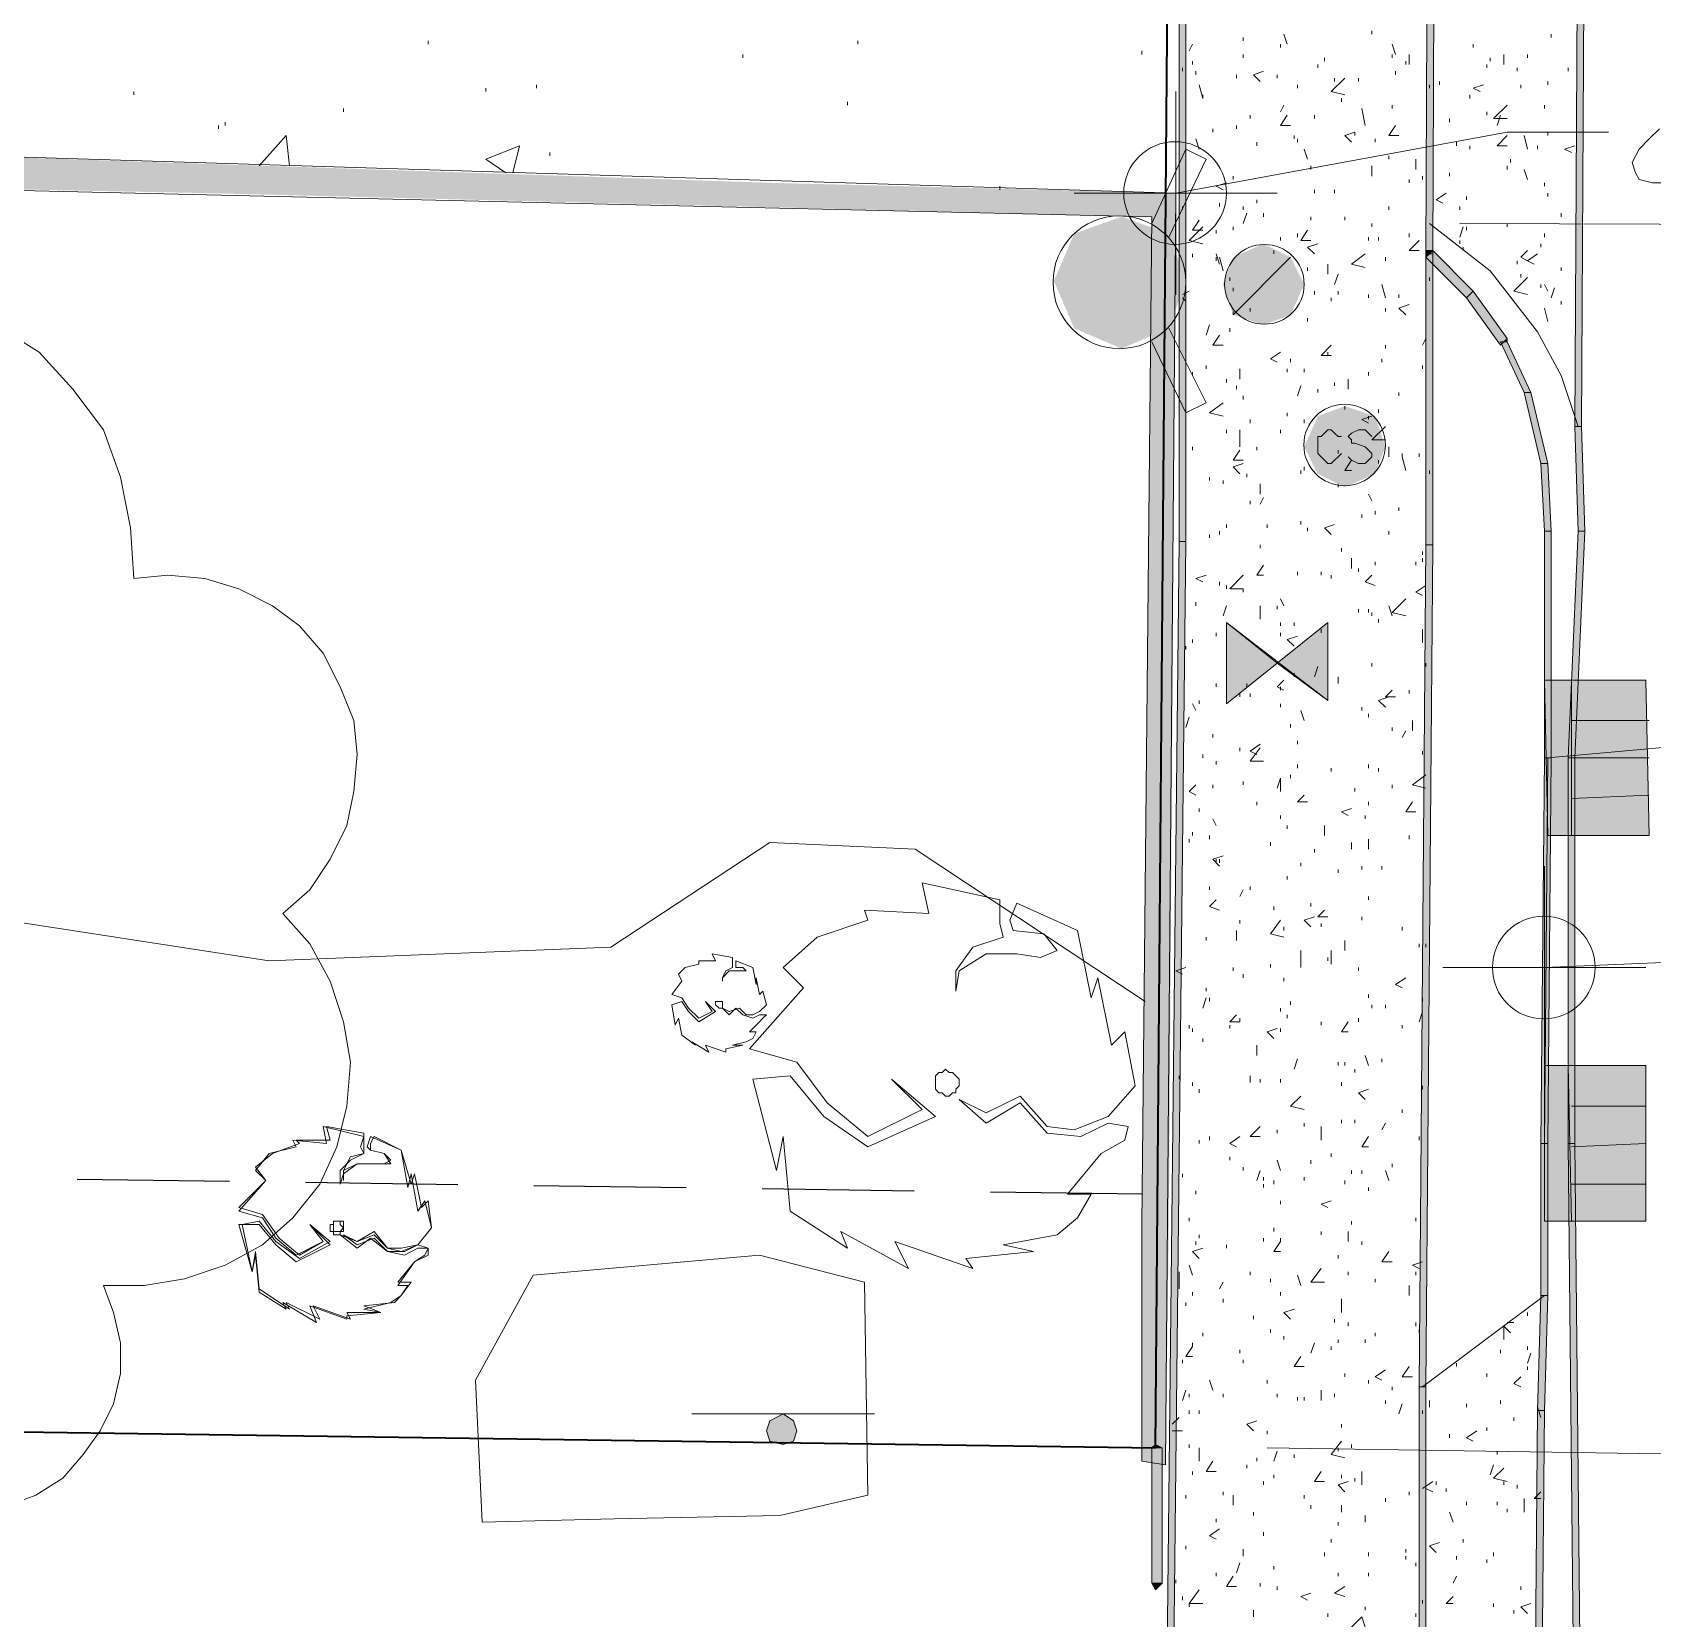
# Model space of a CAD drawing. Header units: inches. Extents: x 10 to 486, y 7 to 426.
# Drawn here: x 354.54 to 386.48, y 23.72 to 54.98 of the extents above; entities that cross this region are included whole.
import ezdxf

# ---------------------------------------------------------------- set-up
doc = ezdxf.new("R2010")
doc.units = ezdxf.units.IN
doc.header["$LTSCALE"] = 3
doc.header["$MEASUREMENT"] = 0
doc.linetypes.add('DASHEDX2', pattern=[1.5, 1, -0.5])
doc.layers.add('Building Setbacks', color=1, linetype='DASHEDX2')
doc.layers.add('PDF_Solid Fills', color=7, linetype='Continuous')
doc.layers.add('PDF_Geometry', color=7, linetype='Continuous', true_color=0x999999)

msp = doc.modelspace()

# ---------------------------------------------------------------- hatches: boundary and pattern name
at = {"layer": 'PDF_Solid Fills', "true_color": 0x767676, "transparency": 33554559}
for points in [[(385.01, 47.217), (385.077, 47.217), (385.21, 71.217), (385.077, 71.217), (384.943, 47.217)], [(382.81, 49.75), (382.877, 49.817), (382.943, 49.883), (382.143, 50.683), (382.077, 50.617), (382.01, 50.55)], [(383.477, 48.817), (383.543, 48.883), (383.61, 48.95), (382.943, 49.883), (382.877, 49.817), (382.81, 49.75)], [(385.077, 45.15), (385.143, 45.15), (385.077, 47.217), (384.943, 47.217), (385.01, 45.15)], [(384.877, 40.683), (384.943, 40.683), (385.143, 45.15), (385.01, 45.15), (384.81, 40.683)], [(384.877, 33.083), (384.943, 33.083), (384.943, 40.683), (384.81, 40.683), (384.81, 33.083)], [(385.01, 20.017), (385.077, 20.017), (384.943, 33.083), (384.81, 33.083), (384.943, 20.017)]]:
    msp.add_hatch(color=8, dxfattribs=at).paths.add_polyline_path(points)
at = {"layer": 'PDF_Solid Fills', "transparency": 33554559}
msp.add_hatch(color=256, dxfattribs=at).paths.add_polyline_path([(376.677, 24.417), (376.81, 24.417), (376.81, 27.083), (376.61, 27.083), (376.61, 24.417)])

# ---------------------------------------------------------------- linework, layer by layer
at = {"layer": 'Building Setbacks'}
msp.add_lwpolyline([(152.947, 35.216), (376.747, 32.083)], dxfattribs=at)
at = {"layer": 'PDF_Geometry', "color": 7, "lineweight": 35}
msp.add_lwpolyline([(152.877, 30.217), (376.677, 27.083), (379.477, 363.817), (346.277, 380.083), (56.61, 152.817)], close=True, dxfattribs=at)
at = {"layer": 'PDF_Geometry', "color": 8, "lineweight": 5, "true_color": 0x767676}
for points in [[(385.01, 47.217), (385.077, 47.217), (385.21, 71.217), (385.077, 71.217), (384.943, 47.217)], [(382.81, 49.75), (382.877, 49.817), (382.943, 49.883), (382.143, 50.683), (382.077, 50.617), (382.01, 50.55)], [(383.477, 48.817), (383.543, 48.883), (383.61, 48.95), (382.943, 49.883), (382.877, 49.817), (382.81, 49.75)], [(382.877, 49.817), (382.943, 49.883), (382.943, 49.883)], [(383.943, 47.883), (384.077, 47.883), (383.61, 48.883), (383.477, 48.883)], [(384.277, 46.483), (384.41, 46.483), (384.077, 47.883), (383.943, 47.883)], [(385.077, 45.15), (385.143, 45.15), (385.077, 47.217), (384.943, 47.217), (385.01, 45.15)], [(384.343, 45.15), (384.477, 45.15), (384.41, 46.483), (384.277, 46.483)], [(384.343, 40.683), (384.477, 40.683), (384.477, 45.15), (384.343, 45.15)], [(384.877, 40.683), (384.943, 40.683), (385.143, 45.15), (385.01, 45.15), (384.81, 40.683)], [(384.277, 33.083), (384.41, 33.083), (384.477, 40.683), (384.343, 40.683)], [(384.877, 33.083), (384.943, 33.083), (384.943, 40.683), (384.81, 40.683), (384.81, 33.083)], [(384.277, 30.083), (384.41, 30.083), (384.41, 33.083), (384.277, 33.083)], [(385.01, 20.017), (385.077, 20.017), (384.943, 33.083), (384.81, 33.083), (384.943, 20.017)], [(384.21, 27.817), (384.343, 27.817), (384.41, 30.083), (384.277, 30.083)], [(384.143, 20.017), (384.277, 20.017), (384.343, 27.817), (384.21, 27.817)]]:
    msp.add_lwpolyline(points, close=True, dxfattribs=at)
at = {"layer": 'PDF_Geometry', "lineweight": 5}
for points in [[(377.143, 44.95), (377.277, 44.95), (377.277, 70.083), (377.143, 70.083)], [(382.01, 50.617), (382.143, 50.617), (382.21, 67.217), (382.077, 67.217)], [(382.01, 44.883), (382.143, 44.883), (382.143, 50.617), (382.01, 50.617)], [(376.877, 20.017), (377.01, 20.017), (377.277, 44.95), (377.143, 44.95)], [(381.877, 28.283), (382.01, 28.283), (382.143, 44.883), (382.01, 44.883)], [(381.877, 20.017), (382.01, 20.017), (382.01, 28.283), (381.877, 28.283)]]:
    msp.add_lwpolyline(points, close=True, dxfattribs=at)
at = {"layer": 'PDF_Geometry', "lineweight": 13}
for points in [[(379.277, 54.75), (379.21, 54.95)], [(380.943, 55.017), (380.943, 54.95)], [(384.477, 54.95), (384.477, 54.883)], [(362.343, 54.817), (362.343, 54.75)], [(370.81, 54.817), (370.81, 54.75)], [(376.41, 54.617), (376.41, 54.55)], [(377.277, 54.75), (377.277, 54.683)], [(377.343, 54.617), (377.41, 54.75)], [(378.41, 54.883), (378.41, 54.817)], [(379.143, 54.75), (379.143, 54.683)], [(381.41, 54.55), (381.343, 54.75)], [(382.943, 54.75), (382.943, 54.683)], [(368.543, 54.55), (368.543, 54.483)], [(377.41, 54.417), (377.41, 54.35)], [(378.41, 54.55), (378.41, 54.483)], [(379.877, 54.35), (379.877, 54.283)], [(380.01, 54.483), (380.01, 54.417)], [(381.343, 54.55), (381.343, 54.483)], [(381.61, 54.417), (381.61, 54.35)], [(381.677, 54.35), (381.677, 54.55)], [(383.21, 54.35), (383.21, 54.283)], [(383.277, 54.483), (383.277, 54.417)], [(383.543, 54.35), (383.543, 54.55)], [(384.01, 54.55), (384.01, 54.483)], [(377.21, 54.283), (377.21, 54.217)], [(377.477, 54.217), (377.477, 54.15)], [(378.277, 54.15), (378.277, 54.083)], [(378.743, 54.017), (378.61, 54.15), (378.81, 54.217)], [(379.077, 54.15), (379.077, 54.083)], [(380.41, 53.75), (380.143, 53.817), (380.41, 54.083)], [(380.21, 54.083), (380.21, 54.017)], [(380.677, 54.083), (380.677, 54.017)], [(381.41, 54.217), (381.41, 54.15)], [(382.277, 54.017), (382.277, 53.95)], [(383.81, 54.283), (383.81, 54.217)], [(384.41, 54.017), (384.41, 53.95)], [(384.81, 54.283), (384.81, 54.217)], [(356.543, 53.817), (356.543, 53.75)], [(363.477, 53.883), (363.477, 53.817)], [(364.477, 53.95), (364.477, 53.883)], [(377.61, 53.75), (377.61, 53.683), (377.543, 53.95)], [(379.477, 53.95), (379.477, 53.883)], [(380.343, 53.683), (380.343, 53.617)], [(382.077, 53.95), (382.077, 53.883)], [(382.877, 53.75), (382.877, 53.683)], [(383.077, 53.817), (382.943, 53.883), (383.143, 53.95)], [(383.877, 53.95), (383.877, 53.883)], [(360.677, 53.483), (360.677, 53.417)], [(370.61, 53.617), (370.61, 53.55)], [(378.543, 53.35), (378.543, 53.283)], [(379.143, 53.417), (379.21, 53.55)], [(379.343, 53.15), (379.143, 53.15), (379.277, 53.35)], [(379.81, 53.35), (379.81, 53.283)], [(380.81, 53.15), (380.743, 53.483)], [(381.343, 53.55), (381.343, 53.483)], [(383.21, 53.417), (383.21, 53.35)], [(383.61, 53.283), (383.343, 53.283), (383.61, 53.55)], [(383.41, 53.15), (383.477, 53.35)], [(384.343, 53.55), (384.343, 53.483)], [(358.21, 53.15), (358.21, 53.083)], [(358.343, 53.217), (358.343, 53.15)], [(377.81, 53.083), (377.81, 53.017)], [(378.277, 53.15), (378.277, 53.083)], [(380.543, 52.817), (380.41, 52.95), (380.61, 53.017), (380.61, 52.95)], [(381.477, 52.95), (381.277, 52.95), (381.41, 53.15)], [(382.477, 53.283), (382.477, 53.217)], [(384.41, 53.017), (384.41, 52.95)], [(359.01, 52.35), (359.543, 52.95), (359.61, 52.35)], [(363.877, 52.217), (363.477, 52.483), (364.143, 52.75), (364.01, 52.217)], [(377.543, 52.683), (377.477, 52.883)], [(378.677, 52.817), (378.677, 52.75)], [(379.41, 52.95), (379.41, 52.883)], [(379.477, 52.883), (379.477, 52.817)], [(381.01, 52.883), (381.01, 52.817)], [(382.61, 52.817), (382.61, 52.75)], [(382.877, 52.75), (382.877, 52.683)], [(383.61, 52.75), (383.41, 52.75), (383.61, 52.95)], [(384.01, 52.683), (383.943, 52.95)], [(384.21, 52.75), (384.21, 52.683)], [(384.877, 52.617), (384.743, 52.683), (384.943, 52.75)], [(364.743, 52.617), (364.743, 52.55)], [(376.61, 51.217), (377.277, 52.683), (377.677, 52.483), (376.943, 50.95)], [(379.677, 52.483), (379.61, 52.683)], [(381.277, 52.55), (381.277, 52.483)], [(381.81, 52.283), (381.81, 52.483)], [(383.677, 52.483), (383.677, 52.417)], [(378.21, 52.15), (378.21, 52.083)], [(379.743, 52.35), (379.743, 52.283)], [(380.943, 52.15), (380.943, 52.35)], [(381.677, 52.083), (381.677, 52.017)], [(381.943, 52.15), (381.943, 52.083)], [(382.477, 52.217), (382.477, 52.15)], [(383.61, 52.35), (383.61, 52.283)], [(384.01, 52.083), (383.943, 52.283)], [(373.61, 51.95), (373.61, 51.883)], [(377.077, 51.817), (377.21, 51.817)], [(378.01, 51.883), (377.877, 51.95), (378.077, 52.017)], [(379.81, 51.883), (379.81, 51.817)], [(380.21, 51.883), (380.21, 51.817)], [(382.343, 51.617), (382.21, 51.683), (382.41, 51.817)], [(382.81, 51.75), (382.81, 51.683)], [(384.343, 52.017), (384.343, 51.95)], [(384.41, 51.817), (384.41, 51.75)], [(377.21, 51.55), (377.21, 51.483)], [(377.943, 51.617), (377.943, 51.55)], [(378.41, 51.55), (378.41, 51.483)], [(378.41, 51.217), (378.477, 51.417)], [(378.677, 51.683), (378.677, 51.617)], [(378.81, 51.417), (378.81, 51.35)], [(381.277, 51.55), (381.277, 51.483)], [(382.677, 51.55), (382.677, 51.483)], [(384.677, 51.417), (384.677, 51.35)], [(377.61, 50.817), (377.343, 50.883), (377.61, 51.15)], [(377.61, 51.083), (377.41, 51.083), (377.543, 51.283)], [(378.21, 51.15), (378.21, 51.083)], [(379.743, 51.35), (379.743, 51.283)], [(380.41, 51.35), (380.41, 51.283)], [(380.943, 51.217), (380.943, 51.15)], [(382.01, 51.283), (382.01, 51.217)], [(382.677, 50.95), (382.743, 51.15)], [(382.81, 51.15), (382.81, 51.083)], [(383.61, 51.217), (383.61, 51.15)], [(377.877, 51.083), (377.877, 51.017)], [(379.143, 50.95), (379.143, 50.883)], [(379.477, 51.017), (379.477, 50.95)], [(379.743, 50.883), (379.543, 50.883), (379.677, 51.083)], [(379.81, 50.617), (379.677, 50.75), (379.877, 50.817)], [(380.877, 50.95), (380.877, 50.883)], [(381.077, 50.95), (381.077, 50.883)], [(381.677, 51.017), (381.677, 50.95)], [(381.877, 50.683), (381.677, 50.683), (381.877, 50.883)], [(382.677, 50.883), (382.677, 50.817)], [(384.277, 50.817), (384.277, 50.75)], [(384.343, 51.017), (384.343, 50.95)], [(377.41, 50.617), (377.41, 50.55)], [(377.943, 50.417), (377.877, 50.617)], [(377.877, 50.55), (377.877, 50.483)], [(378.01, 50.283), (377.943, 50.55)], [(378.21, 49.483), (378.21, 49.417), (379.343, 50.55)], [(379.01, 50.683), (379.01, 50.617)], [(380.81, 50.35), (380.543, 50.417), (380.81, 50.617)], [(381.21, 50.55), (381.21, 50.483)], [(382.743, 50.75), (382.743, 50.683)], [(383.81, 50.483), (383.81, 50.417)], [(384.21, 50.617), (384.01, 50.483), (383.877, 50.55), (384.01, 50.683)], [(384.01, 50.483), (384.143, 50.417)], [(378.143, 50.15), (378.143, 50.083)], [(379.677, 50.35), (379.677, 50.283)], [(380.077, 50.217), (380.077, 50.417)], [(380.21, 50.017), (380.277, 50.217)], [(382.077, 50.15), (382.077, 50.083)], [(384.01, 49.817), (383.743, 49.883), (384.01, 50.15)], [(383.877, 50.217), (383.877, 50.15)], [(384.677, 50.35), (384.677, 50.283)], [(377.21, 49.817), (377.343, 49.883)], [(378.21, 49.95), (378.21, 49.883)], [(379.81, 49.883), (379.81, 49.817)], [(380.277, 49.883), (380.277, 49.817)], [(380.877, 49.817), (380.877, 49.75)], [(381.21, 49.75), (381.143, 50.017)], [(381.477, 49.817), (381.477, 49.75)], [(382.01, 50.017), (382.01, 49.95)], [(384.277, 50.017), (384.277, 49.95)], [(384.41, 49.883), (384.343, 50.017)], [(384.477, 49.75), (384.543, 49.95)], [(377.21, 49.75), (377.277, 49.683)], [(378.543, 49.55), (378.543, 49.483)], [(380.143, 49.75), (380.143, 49.683)], [(381.21, 49.55), (381.21, 49.483)], [(381.61, 49.417), (381.477, 49.55), (381.677, 49.617)], [(384.41, 49.283), (384.343, 49.55)], [(384.677, 49.683), (384.677, 49.617)], [(354.077, 25.95), (354.61, 26.15), (355.143, 26.483), (355.543, 26.95), (355.877, 27.417), (356.143, 27.95), (356.277, 28.55), (356.277, 29.15), (356.143, 29.75), (355.943, 30.283), (356.743, 30.283), (357.543, 30.417), (358.343, 30.683), (359.077, 31.083), (359.677, 31.617), (360.21, 32.283), (360.543, 33.017), (360.743, 33.817), (360.81, 34.683), (360.677, 35.483), (360.41, 36.283), (360.01, 37.017), (359.477, 37.617), (360.01, 38.083), (360.41, 38.683), (360.743, 39.35), (360.877, 40.017), (360.943, 40.75), (360.877, 41.417), (360.61, 42.083), (360.277, 42.75), (359.81, 43.283), (359.277, 43.683), (358.61, 44.017), (357.943, 44.217), (357.21, 44.283), (356.543, 44.217), (356.477, 45.217), (356.277, 46.217), (355.943, 47.15), (355.343, 47.95), (354.677, 48.683), (353.81, 49.217)], [(377.677, 49.017), (377.743, 49.217)], [(379.677, 49.35), (379.677, 49.283)], [(376.61, 48.883), (377.277, 47.483), (377.677, 47.683), (376.943, 49.15)], [(378.01, 48.817), (377.81, 48.817), (377.943, 49.017)], [(378.143, 49.15), (378.143, 49.083)], [(381.943, 48.817), (382.01, 48.95)], [(379.077, 48.483), (378.943, 48.55), (379.143, 48.683)], [(379.343, 48.55), (379.343, 48.483)], [(380.143, 48.617), (379.943, 48.617), (380.143, 48.817)], [(380.077, 48.683), (380.077, 48.617)], [(381.143, 48.55), (381.143, 48.483)], [(381.21, 48.817), (381.21, 48.75)], [(377.41, 48.283), (377.41, 48.217)], [(377.677, 48.417), (377.677, 48.35)], [(378.343, 48.15), (378.343, 48.35)], [(379.277, 48.35), (379.277, 48.283)], [(379.61, 48.35), (379.61, 48.283)], [(380.877, 48.283), (380.877, 48.217)], [(381.943, 48.417), (381.943, 48.35)], [(378.077, 48.15), (378.077, 48.083)], [(378.277, 48.017), (378.277, 47.95)], [(379.477, 47.817), (379.543, 48.017)], [(379.877, 47.95), (379.877, 47.883)], [(380.21, 48.083), (380.21, 48.017)], [(380.477, 47.95), (380.477, 48.15)], [(378.01, 47.417), (377.743, 47.483), (378.01, 47.683)], [(378.41, 47.817), (378.41, 47.75)], [(380.41, 47.617), (380.41, 47.55)], [(381.477, 47.883), (381.477, 47.817)], [(378.543, 47.35), (378.543, 47.283)], [(379.277, 47.483), (379.277, 47.417)], [(379.61, 47.35), (379.61, 47.283)], [(380.877, 47.283), (380.743, 47.35), (380.943, 47.417)], [(380.877, 47.417), (380.877, 47.35)], [(381.077, 47.55), (381.077, 47.483)], [(378.077, 47.15), (378.077, 47.083)], [(378.343, 46.817), (378.343, 47.15)], [(379.143, 47.15), (379.143, 47.083)], [(380.343, 47.017), (380.277, 47.017), (380.21, 47.083), (380.143, 47.15), (380.077, 47.15), (380.01, 47.083), (379.943, 47.017), (379.877, 47.017), (379.877, 46.683), (379.943, 46.617), (380.01, 46.55), (380.077, 46.483), (380.143, 46.483), (380.21, 46.55), (380.277, 46.617), (380.343, 46.683)], [(380.943, 47.017), (380.877, 47.083), (380.81, 47.15), (380.677, 47.15), (380.543, 47.083), (380.477, 47.017), (380.543, 46.95), (380.543, 46.883), (380.61, 46.883), (380.81, 46.817), (380.877, 46.75), (380.943, 46.683), (380.943, 46.617), (380.877, 46.55), (380.81, 46.483), (380.677, 46.483), (380.543, 46.55), (380.477, 46.617)], [(381.21, 46.95), (380.943, 46.95), (381.21, 47.217)], [(377.41, 46.817), (377.41, 46.75)], [(378.41, 46.55), (378.21, 46.55), (378.343, 46.75)], [(378.677, 46.817), (378.677, 46.75)], [(380.277, 46.75), (380.277, 46.683)], [(381.277, 46.617), (381.277, 46.817)], [(381.61, 46.35), (381.543, 46.617), (381.543, 46.683)], [(381.877, 46.683), (381.877, 46.617)], [(378.343, 46.283), (378.21, 46.417), (378.41, 46.483)], [(379.543, 46.35), (379.543, 46.283)], [(379.61, 46.417), (379.61, 46.35)], [(380.543, 46.35), (380.41, 46.35), (380.543, 46.55)], [(381.077, 46.55), (381.077, 46.483)], [(382.077, 46.35), (382.077, 46.283)], [(377.743, 46.217), (377.743, 46.15)], [(378.01, 46.15), (378.01, 46.083)], [(378.477, 46.283), (378.477, 46.217)], [(378.743, 45.883), (378.743, 46.083)], [(380.277, 46.083), (380.277, 46.017)], [(378.543, 45.75), (378.543, 45.683)], [(378.743, 45.683), (378.81, 45.817)], [(380.943, 45.75), (380.877, 45.883)], [(379.543, 45.35), (379.543, 45.283)], [(380.743, 45.483), (380.743, 45.417)], [(381.01, 45.55), (381.01, 45.483)], [(381.477, 45.617), (381.477, 45.55)], [(377.743, 45.083), (377.743, 45.017)], [(377.943, 45.15), (377.943, 45.083)], [(378.077, 45.283), (378.077, 45.217)], [(378.877, 45.283), (378.877, 45.217)], [(379.677, 45.217), (379.677, 45.15)], [(380.143, 45.083), (380.01, 45.217), (380.21, 45.283)], [(381.277, 45.15), (381.277, 45.083)], [(378.743, 44.883), (378.743, 44.817)], [(380.343, 44.817), (380.343, 44.75)], [(381.943, 44.75), (381.943, 44.683)], [(378.81, 44.283), (378.677, 44.283), (378.81, 44.483)], [(380.543, 44.417), (380.543, 44.617)], [(380.677, 44.417), (380.677, 44.35)], [(381.01, 44.55), (381.01, 44.483)], [(381.81, 44.55), (381.81, 44.483)], [(381.943, 44.617), (381.943, 44.55)], [(377.61, 44.15), (377.477, 44.217), (377.677, 44.283)], [(377.943, 44.15), (377.943, 44.083)], [(378.077, 44.083), (378.077, 44.017)], [(378.41, 43.95), (378.41, 44.017), (378.143, 44.017), (378.41, 44.283)], [(379.477, 44.35), (379.477, 44.283)], [(379.943, 44.35), (379.943, 44.283)], [(380.143, 44.283), (380.143, 44.217)], [(381.01, 44.083), (380.81, 44.15), (380.943, 44.283)], [(381.943, 43.883), (381.81, 43.95), (382.01, 44.083)], [(377.477, 43.75), (377.477, 43.683)], [(379.21, 43.683), (379.143, 43.817)], [(381.61, 43.483), (381.343, 43.55), (381.61, 43.817)], [(378.01, 43.483), (378.077, 43.683)], [(378.743, 43.417), (378.743, 43.683)], [(379.077, 43.683), (379.077, 43.617)], [(380.677, 43.617), (380.677, 43.55)], [(380.877, 43.617), (380.877, 43.55)], [(380.943, 43.55), (380.943, 43.483)], [(381.343, 43.483), (381.277, 43.683)], [(377.877, 43.15), (377.877, 43.083)], [(379.143, 43.35), (379.143, 43.283)], [(379.143, 43.15), (379.143, 43.083)], [(379.41, 43.35), (379.41, 43.283)], [(379.943, 43.217), (379.943, 43.15)], [(381.077, 43.417), (381.077, 43.35)], [(381.943, 42.95), (381.943, 43.217)], [(377.277, 42.883), (377.277, 42.817)], [(377.41, 43.017), (377.41, 42.95)], [(379.41, 42.883), (379.277, 43.017), (379.477, 43.083)], [(379.81, 42.283), (379.877, 42.483)], [(380.943, 42.55), (380.943, 42.483)], [(382.01, 42.55), (382.01, 42.483)], [(379.21, 42.017), (379.077, 42.083), (379.21, 42.217)], [(379.41, 42.35), (379.41, 42.283)], [(380.277, 42.283), (380.277, 42.217), (380.277, 42.15)], [(377.877, 42.15), (377.877, 42.083)], [(378.343, 41.95), (378.343, 41.883)], [(378.477, 42.15), (378.477, 42.083)], [(378.543, 41.95), (378.543, 41.883)], [(379.143, 42.083), (379.143, 42.017)], [(380.077, 42.083), (380.077, 42.017)], [(381.21, 41.683), (381.077, 41.817), (381.277, 41.883)], [(381.41, 41.883), (381.21, 41.883), (381.343, 42.017)], [(381.677, 42.017), (381.677, 41.95)], [(377.477, 41.617), (377.41, 41.75)], [(377.543, 41.817), (377.543, 41.75)], [(379.143, 41.75), (379.143, 41.683)], [(379.61, 41.417), (379.543, 41.617)], [(380.743, 41.683), (380.743, 41.617)], [(380.877, 41.55), (380.877, 41.483)], [(377.277, 41.283), (377.343, 41.483)], [(379.343, 41.35), (379.343, 41.283)], [(381.343, 41.283), (381.343, 41.217)], [(381.543, 41.083), (381.61, 41.217)], [(381.743, 41.217), (381.743, 41.417)], [(384.343, 33.083), (384.41, 40.683), (390.343, 41.217)], [(384.877, 41.417), (386.41, 41.417)], [(377.81, 41.15), (377.81, 41.083)], [(378.343, 40.883), (378.343, 40.817)], [(378.677, 40.75), (378.543, 40.817), (378.743, 40.95)], [(378.81, 40.617), (378.543, 40.617), (378.743, 40.883)], [(379.477, 41.017), (379.477, 40.95)], [(377.61, 40.75), (377.61, 40.683)], [(377.877, 40.617), (377.877, 40.55)], [(381.943, 40.817), (381.943, 40.75)], [(384.877, 40.683), (386.41, 40.683)], [(379.143, 40.017), (379.143, 40.283), (379.077, 40.083)], [(379.343, 40.35), (379.343, 40.283)], [(379.477, 40.55), (379.477, 40.483)], [(380.143, 40.483), (380.143, 40.417)], [(380.877, 40.55), (380.877, 40.483)], [(381.077, 40.483), (381.077, 40.417)], [(382.01, 40.083), (381.743, 40.15), (382.01, 40.35)], [(377.477, 39.95), (377.343, 40.017), (377.477, 40.15)], [(377.81, 40.15), (377.81, 40.083)], [(378.41, 40.217), (378.41, 40.15)], [(379.677, 39.817), (379.477, 39.817), (379.61, 39.95)], [(380.61, 40.083), (380.61, 40.017)], [(381.343, 40.15), (381.343, 40.083)], [(384.877, 39.883), (386.41, 39.95)], [(347.677, 39.817), (353.143, 37.617), (359.21, 36.683), (365.943, 36.95), (369.077, 39.017), (371.943, 38.883), (376.477, 35.883)], [(377.543, 39.683), (377.543, 39.617)], [(378.677, 39.817), (378.677, 39.75)], [(380.477, 39.55), (380.343, 39.617), (380.543, 39.683)], [(380.877, 39.817), (380.877, 39.75)], [(381.81, 39.617), (381.61, 39.617), (381.743, 39.817)], [(377.877, 39.35), (377.81, 39.483)], [(379.143, 39.55), (379.143, 39.483)], [(379.277, 39.35), (379.277, 39.283)], [(380.01, 39.15), (380.01, 39.35)], [(380.81, 39.55), (380.81, 39.483)], [(377.343, 39.083), (377.343, 39.017)], [(377.41, 39.217), (377.41, 39.15)], [(377.743, 39.15), (377.743, 39.083)], [(378.943, 39.017), (378.943, 38.95)], [(380.543, 39.017), (380.543, 38.95), (380.543, 38.883)], [(380.877, 38.883), (380.877, 39.083)], [(381.677, 39.15), (381.677, 39.083)], [(377.943, 38.55), (377.81, 38.683), (378.01, 38.75)], [(377.877, 38.683), (377.877, 38.617)], [(377.943, 38.683), (377.943, 38.617)], [(379.81, 38.883), (379.81, 38.817)], [(379.277, 38.35), (379.277, 38.283)], [(379.543, 38.617), (379.543, 38.55)], [(380.277, 38.483), (380.277, 38.417)], [(380.743, 38.55), (380.743, 38.483)], [(381.143, 38.55), (381.143, 38.483)], [(377.743, 38.15), (377.743, 38.083)], [(378.343, 37.95), (378.41, 38.083)], [(378.543, 38.15), (378.543, 38.083)], [(377.943, 37.683), (377.743, 37.75), (377.877, 37.883)], [(379.01, 37.75), (379.01, 37.683)], [(379.743, 37.817), (379.743, 37.75)], [(380.077, 37.55), (379.877, 37.55), (380.01, 37.683)], [(380.877, 37.95), (380.877, 37.883)], [(378.343, 37.483), (378.343, 37.417)], [(379.21, 37.15), (378.943, 37.217), (379.143, 37.483)], [(379.743, 37.35), (379.61, 37.483), (379.81, 37.55)], [(379.943, 37.417), (379.943, 37.35)], [(380.743, 37.55), (380.743, 37.483)], [(377.677, 37.15), (377.677, 37.083)], [(378.277, 37.083), (378.277, 37.283)], [(379.21, 37.35), (379.21, 37.283)], [(380.41, 36.883), (380.41, 37.083)], [(381.543, 37.35), (381.543, 37.283)], [(379.543, 36.55), (379.543, 36.883)], [(380.077, 36.75), (380.077, 36.683)], [(380.143, 36.617), (380.143, 36.683), (380.143, 36.883)], [(381.877, 37.017), (381.877, 36.95)], [(382.01, 37.017), (382.01, 36.95)], [(377.21, 36.417), (377.077, 36.483), (377.277, 36.55)], [(378.21, 36.55), (378.21, 36.483)], [(378.41, 36.417), (378.41, 36.35)], [(378.943, 36.617), (378.943, 36.55)], [(380.677, 36.55), (380.677, 36.483)], [(377.677, 36.15), (377.677, 36.083)], [(379.21, 36.35), (379.21, 36.283)], [(381.543, 36.15), (381.41, 36.217), (381.61, 36.35)], [(377.61, 35.75), (377.677, 35.95)], [(377.743, 35.95), (377.743, 35.883)], [(379.343, 35.883), (379.343, 35.817)], [(380.877, 36.017), (380.877, 35.95)], [(380.943, 35.817), (380.943, 35.75)], [(381.21, 35.817), (381.21, 35.75)], [(381.943, 35.95), (381.943, 35.883)], [(378.343, 35.55), (378.343, 35.483), (378.143, 35.483), (378.277, 35.617)], [(379.143, 35.75), (379.143, 35.683)], [(379.277, 35.617), (379.277, 35.55)], [(379.943, 35.483), (379.943, 35.417)], [(380.477, 35.283), (380.343, 35.283), (380.477, 35.483)], [(380.677, 35.55), (380.677, 35.483)], [(381.877, 35.483), (381.943, 35.683)], [(377.343, 35.417), (377.343, 35.35)], [(377.41, 35.35), (377.41, 35.283)], [(377.61, 35.15), (377.61, 35.083)], [(378.143, 35.417), (378.143, 35.35)], [(379.01, 35.15), (378.877, 35.283), (379.077, 35.35)], [(379.143, 35.35), (379.143, 35.283)], [(381.543, 35.417), (381.543, 35.35)], [(378.677, 34.817), (378.677, 35.017)], [(380.877, 34.617), (380.81, 34.817)], [(379.41, 34.55), (379.477, 34.75)], [(380.277, 34.683), (380.277, 34.617)], [(380.41, 34.683), (380.41, 34.617)], [(380.61, 34.55), (380.61, 34.483)], [(381.143, 34.75), (381.143, 34.683)], [(377.143, 34.417), (377.143, 34.35)], [(377.41, 34.283), (377.41, 34.217)], [(378.543, 34.417), (378.543, 34.35), (378.543, 34.283)], [(378.743, 34.35), (378.743, 34.283)], [(379.143, 34.35), (379.143, 34.283)], [(380.343, 34.283), (380.343, 34.217)], [(381.943, 34.217), (381.943, 34.15)], [(377.543, 34.15), (377.543, 34.083)], [(379.61, 33.75), (379.343, 33.817), (379.543, 34.017)], [(380.81, 33.95), (380.677, 34.083), (380.877, 34.15)], [(380.343, 33.55), (380.343, 33.483)], [(380.61, 33.55), (380.61, 33.483)], [(381.543, 33.75), (381.543, 33.683)], [(384.877, 33.817), (386.343, 33.817)], [(377.743, 33.217), (377.743, 33.15)], [(378.277, 33.017), (378.143, 33.083), (378.343, 33.217)], [(378.743, 33.217), (378.543, 33.217), (378.743, 33.417)], [(379.077, 33.35), (379.077, 33.283)], [(379.61, 33.483), (379.61, 33.417)], [(379.943, 33.15), (379.943, 33.417)], [(380.877, 33.017), (380.743, 33.017), (380.877, 33.217)], [(381.143, 33.35), (381.21, 33.483)], [(381.877, 33.217), (381.877, 33.15)], [(377.543, 33.15), (377.543, 33.083)], [(384.877, 33.017), (386.343, 33.083)], [(378.143, 32.817), (378.143, 32.75)], [(378.41, 32.617), (378.41, 32.55)], [(379.143, 32.55), (379.077, 32.75)], [(379.743, 32.75), (379.743, 32.683)], [(380.143, 32.883), (380.143, 32.817)], [(381.343, 32.683), (381.343, 32.617)], [(377.21, 32.483), (377.21, 32.417)], [(378.677, 32.35), (378.743, 32.55)], [(378.81, 32.417), (378.81, 32.35)], [(378.81, 32.283), (378.81, 32.217)], [(379.01, 32.35), (379.01, 32.283)], [(379.61, 32.417), (379.61, 32.35)], [(380.41, 32.35), (380.41, 32.283)], [(380.543, 32.55), (380.543, 32.483)], [(380.743, 32.55), (380.743, 32.483)], [(381.277, 32.35), (381.21, 32.55)], [(384.877, 32.283), (386.343, 32.283)], [(377.477, 32.15), (377.477, 32.083)], [(379.143, 31.95), (379.143, 31.883)], [(380.077, 31.817), (379.943, 31.883), (380.143, 31.95)], [(380.877, 32.217), (380.877, 32.15)], [(377.343, 31.617), (377.343, 31.55)], [(381.81, 31.617), (381.81, 31.55)], [(379.01, 31.417), (379.01, 31.35)], [(379.943, 31.35), (379.943, 31.283)], [(380.477, 31.15), (380.477, 31.35)], [(380.543, 31.55), (380.543, 31.483)], [(377.543, 30.817), (377.41, 30.95), (377.61, 31.017)], [(377.477, 31.15), (377.477, 31.083)], [(377.543, 31.283), (377.543, 31.217)], [(378.077, 31.083), (378.077, 31.017)], [(378.81, 31.217), (378.81, 31.15)], [(379.143, 30.95), (379.01, 30.95), (379.143, 31.15), (379.143, 31.217)], [(380.743, 31.15), (380.743, 31.083)], [(377.41, 30.483), (377.343, 30.683)], [(380.277, 30.883), (380.277, 30.817)], [(381.343, 30.75), (381.143, 30.75), (381.277, 30.95)], [(381.877, 30.617), (381.743, 30.683), (381.943, 30.75)], [(377.143, 30.217), (377.143, 30.55)], [(377.943, 30.217), (378.01, 30.35)], [(378.543, 30.55), (378.543, 30.483)], [(378.943, 30.417), (378.943, 30.35)], [(379.543, 30.283), (379.477, 30.483)], [(380.01, 30.35), (379.743, 30.35), (379.943, 30.617)], [(380.477, 30.55), (380.477, 30.483)], [(381.01, 30.417), (381.01, 30.35)], [(381.81, 30.55), (381.81, 30.483)], [(377.41, 30.15), (377.41, 30.083)], [(379.143, 30.15), (379.143, 30.083)], [(381.677, 30.083), (381.677, 30.283)], [(381.943, 28.283), (384.343, 30.083)], [(377.277, 29.95), (377.277, 29.883)], [(378.01, 30.017), (378.01, 29.95)], [(379.343, 29.617), (379.21, 29.75), (379.41, 29.817)], [(380.343, 29.75), (380.343, 30.017)], [(384.01, 29.75), (384.01, 29.683)], [(378.61, 29.683), (378.61, 29.617)], [(378.943, 29.417), (378.943, 29.35)], [(380.21, 29.617), (380.21, 29.55)], [(380.477, 29.55), (380.477, 29.483)], [(381.81, 29.55), (381.81, 29.483)], [(381.877, 29.417), (381.877, 29.35)], [(383.543, 29.217), (383.543, 29.483), (383.677, 29.35)], [(383.61, 29.55), (383.743, 29.55)], [(377.41, 28.883), (377.277, 28.883), (377.41, 29.083), (377.41, 29.15)], [(377.61, 29.35), (377.61, 29.283)], [(379.21, 29.283), (379.21, 29.217)], [(379.743, 28.95), (379.81, 29.15)], [(380.143, 29.083), (380.143, 29.017)], [(380.277, 29.217), (380.277, 29.15)], [(380.81, 29.217), (380.81, 29.15)], [(381.01, 29.35), (381.01, 29.283)], [(384.01, 29.083), (384.01, 29.017)], [(377.21, 28.817), (377.21, 28.75)], [(378.343, 29.017), (378.343, 28.95)], [(378.41, 28.817), (378.41, 28.75)], [(379.61, 28.683), (379.41, 28.683), (379.543, 28.883)], [(382.61, 28.75), (382.61, 28.683)], [(383.477, 29.017), (383.477, 28.95)], [(384.01, 28.75), (384.077, 28.95)], [(380.41, 28.55), (380.41, 28.483)], [(381.143, 28.417), (381.01, 28.483), (381.21, 28.617)], [(381.743, 28.483), (381.543, 28.483), (381.677, 28.683)], [(383.21, 28.55), (383.21, 28.483)], [(383.877, 28.283), (383.743, 28.35), (383.877, 28.483)], [(384.01, 28.683), (384.01, 28.617)], [(377.21, 28.017), (377.277, 28.217)], [(377.343, 28.15), (377.343, 28.083)], [(377.81, 28.217), (377.743, 28.417)], [(378.01, 28.15), (378.01, 28.083)], [(378.877, 28.417), (378.877, 28.35)], [(379.077, 28.15), (379.077, 28.083)], [(379.943, 28.017), (379.943, 28.217)], [(380.21, 28.15), (380.21, 28.083)], [(380.877, 28.417), (380.877, 28.35)], [(381.343, 28.283), (381.343, 28.217)], [(377.343, 27.817), (377.343, 27.75)], [(377.543, 27.817), (377.543, 27.75)], [(379.477, 28.083), (379.477, 28.017)], [(379.61, 28.083), (379.61, 28.017)], [(381.21, 28.017), (381.21, 27.95)], [(381.477, 27.75), (381.543, 27.95)], [(381.943, 27.817), (381.943, 27.75)], [(382.077, 27.883), (382.077, 28.017)], [(382.81, 27.95), (382.81, 27.883)], [(383.477, 28.017), (383.477, 27.95)], [(384.277, 27.683), (384.21, 27.883)], [(367.543, 27.75), (371.143, 27.75)], [(377.01, 27.55), (377.143, 27.683)], [(378.61, 27.417), (378.477, 27.55), (378.677, 27.617)], [(380.343, 27.55), (380.343, 27.483)], [(383.21, 27.483), (383.21, 27.417)], [(383.743, 27.683), (383.743, 27.617)], [(377.01, 27.417), (377.21, 27.417)], [(377.343, 27.15), (377.343, 27.083)], [(378.877, 27.417), (378.877, 27.35)], [(380.41, 26.883), (380.143, 26.95), (380.343, 27.217)], [(380.543, 27.15), (380.543, 27.083)], [(382.01, 27.35), (382.01, 27.283)], [(382.477, 27.35), (382.477, 27.283)], [(382.943, 27.217), (382.81, 27.283), (383.01, 27.417)], [(377.543, 26.817), (377.543, 27.083)], [(378.677, 26.883), (378.677, 26.817)], [(379.01, 26.817), (379.077, 27.017)], [(379.41, 26.95), (379.41, 26.883)], [(380.277, 27.083), (380.277, 27.017)], [(383.41, 27.017), (383.41, 26.95)], [(377.41, 26.617), (377.41, 26.55)], [(377.877, 26.617), (377.677, 26.617), (377.81, 26.817)], [(378.477, 26.75), (378.477, 26.683)], [(379.01, 26.55), (379.01, 26.483)], [(380.01, 26.417), (379.81, 26.417), (379.943, 26.617)], [(380.343, 26.55), (380.343, 26.483)], [(380.743, 26.35), (380.743, 26.617)], [(381.877, 26.817), (381.877, 26.75)], [(383.277, 26.55), (383.343, 26.75)], [(383.61, 26.417), (383.343, 26.483), (383.543, 26.683)], [(378.01, 26.217), (378.01, 26.15)], [(378.81, 26.417), (378.81, 26.35)], [(380.41, 26.217), (380.277, 26.35), (380.477, 26.417)], [(380.61, 26.483), (380.61, 26.417)], [(381.677, 26.217), (381.677, 26.15)], [(381.943, 26.283), (382.143, 26.417)], [(382.01, 26.283), (382.143, 26.217)], [(382.21, 26.417), (382.21, 26.35)], [(382.41, 26.283), (382.41, 26.217)], [(383.543, 26.417), (383.543, 26.35)], [(383.81, 26.35), (383.81, 26.283)], [(384.277, 26.083), (384.143, 26.083), (384.277, 26.217)], [(377.277, 26.15), (377.277, 26.083)], [(378.21, 25.95), (378.21, 26.15)], [(379.61, 26.15), (379.61, 26.083)], [(379.743, 25.95), (379.743, 25.883)], [(380.343, 25.817), (380.343, 25.95)], [(381.21, 26.083), (381.21, 26.017)], [(382.81, 26.017), (382.81, 25.95)], [(383.41, 26.017), (383.41, 25.95)], [(383.61, 25.883), (383.61, 25.817)], [(383.943, 25.817), (383.943, 26.083)], [(377.877, 25.683), (377.877, 25.617)], [(378.61, 25.817), (378.61, 25.75)], [(380.277, 25.617), (380.277, 25.55)], [(380.81, 25.617), (380.81, 25.75)], [(381.877, 25.817), (381.877, 25.75)], [(381.877, 25.617), (381.877, 25.55)], [(382.543, 25.617), (382.477, 25.817)], [(377.877, 25.283), (377.743, 25.35), (377.943, 25.483)], [(378.81, 25.417), (378.81, 25.35)], [(380.143, 25.283), (380.143, 25.217)], [(382.743, 25.283), (382.743, 25.217)], [(377.277, 25.15), (377.277, 25.083)], [(378.41, 25.083), (378.41, 25.017), (378.41, 24.95)], [(380.01, 25.017), (380.01, 24.95)], [(380.877, 25.017), (380.877, 24.95)], [(381.61, 25.083), (381.61, 25.017)], [(381.61, 24.95), (381.61, 24.883)], [(382.21, 25.017), (382.077, 25.15), (382.277, 25.217)], [(382.61, 24.95), (382.61, 24.883)], [(383.343, 25.017), (383.343, 24.95)], [(377.877, 24.617), (377.877, 24.55)], [(378.277, 24.617), (378.343, 24.817)], [(379.01, 24.75), (379.01, 24.683)], [(380.277, 24.617), (380.277, 24.55)], [(380.877, 24.617), (380.877, 24.55)], [(381.81, 24.817), (381.81, 24.75)], [(383.21, 24.883), (383.21, 24.817)], [(377.077, 24.483), (377.077, 24.417)], [(377.61, 24.017), (377.343, 24.017), (377.543, 24.283)], [(378.277, 24.35), (378.077, 24.35), (378.21, 24.55)], [(378.743, 24.417), (378.743, 24.35)], [(379.077, 24.35), (379.077, 24.283)], [(380.41, 24.15), (380.21, 24.217), (380.41, 24.35)], [(382.543, 24.417), (382.61, 24.55)], [(383.877, 24.35), (383.877, 24.283)], [(377.21, 24.15), (377.21, 24.083)], [(377.343, 24.017), (377.343, 23.95)], [(379.677, 24.083), (379.543, 24.15), (379.743, 24.217)], [(381.943, 24.083), (381.943, 24.017)], [(382.543, 24.017), (382.41, 24.017), (382.543, 24.15)], [(383.343, 24.017), (383.343, 23.95)], [(384.01, 23.817), (383.877, 23.95), (384.077, 24.017)], [(378.61, 23.75), (378.61, 23.883)], [(380.077, 23.817), (380.077, 23.75)], [(380.81, 23.55), (380.743, 23.75), (380.543, 23.55), (380.81, 23.483)], [(380.81, 23.95), (380.81, 23.883)], [(381.81, 23.817), (381.81, 23.75)], [(383.743, 23.883), (383.743, 23.817)]]:
    msp.add_lwpolyline(points, dxfattribs=at)
at = {"layer": 'PDF_Geometry', "color": 7, "lineweight": 13}
for points in [[(377.077, 49.817), (377.077, 53.817)], [(377.077, 51.817), (383.61, 53.017), (385.61, 53.017)], [(386.81, 52.017), (386.477, 52.017), (386.21, 52.083), (386.143, 52.217), (386.077, 52.417), (386.21, 52.683), (386.41, 52.883), (386.61, 53.083)], [(375.077, 51.817), (379.077, 51.817)], [(382.677, 51.217), (402.343, 51.15)], [(384.343, 34.55), (384.343, 38.55)], [(384.343, 36.55), (390.743, 36.817), (392.743, 36.817)], [(382.343, 36.55), (386.343, 36.55)], [(396.143, 26.817), (378.877, 27.083)]]:
    msp.add_lwpolyline(points, dxfattribs=at)
at = {"layer": 'PDF_Geometry', "color": 9, "lineweight": 13, "true_color": 0xbbbbbb}
msp.add_lwpolyline([(334.343, 34.55), (325.077, 34.683), (325.077, 35.15), (347.21, 35.017), (347.21, 52.75), (349.343, 52.683), (377.077, 51.817), (376.877, 26.75), (376.41, 26.817), (376.41, 31.483), (376.61, 51.35), (347.81, 52.017), (347.677, 34.283)], close=True, dxfattribs=at)
at = {"layer": 'PDF_Geometry', "color": 8, "lineweight": 13, "true_color": 0x767676}
msp.add_lwpolyline([(385.01, 47.217), (384.677, 48.217), (384.21, 49.083), (383.277, 50.283), (382.077, 51.217)], dxfattribs=at)
at = {"layer": 'PDF_Geometry', "color": 8, "lineweight": 5, "true_color": 0x767676}
for points in [[(382.01, 50.55), (382.01, 50.683), (382.143, 50.683)], [(382.943, 49.883), (382.943, 49.883)], [(383.61, 48.883), (383.61, 48.95)], [(384.077, 47.883), (384.077, 47.883)], [(384.943, 47.217), (384.943, 47.217)], [(384.41, 46.483), (384.41, 46.483)], [(384.477, 45.15), (384.477, 45.15)], [(385.143, 45.15), (385.143, 45.15)], [(384.477, 40.683), (384.477, 40.683)], [(384.81, 40.683), (384.81, 40.683)], [(384.277, 33.083), (384.277, 33.083)], [(384.81, 33.083), (384.81, 33.083)], [(384.41, 30.083), (384.41, 30.083)], [(384.21, 27.817), (384.21, 27.817)]]:
    msp.add_lwpolyline(points, dxfattribs=at)
at = {"layer": 'PDF_Geometry', "lineweight": 5}
for points in [[(382.01, 50.617), (382.01, 50.617)], [(377.277, 44.95), (377.277, 44.95)], [(382.143, 44.883), (382.143, 44.883)], [(381.877, 28.283), (381.877, 28.283)]]:
    msp.add_lwpolyline(points, dxfattribs=at)
at = {"layer": 'PDF_Geometry', "color": 7, "lineweight": 13, "true_color": 0xfafafa}
for points in [[(378.077, 41.75), (379.077, 42.55), (378.077, 43.35)], [(379.077, 42.55), (380.077, 43.35), (380.077, 41.817)]]:
    msp.add_lwpolyline(points, close=True, dxfattribs=at)
at = {"layer": 'PDF_Geometry', "lineweight": 13}
for points in [[(378.077, 43.35), (380.077, 41.817), (380.077, 43.35), (378.077, 41.75)], [(384.41, 39.15), (384.343, 42.217), (384.877, 42.217), (384.877, 39.15)], [(384.877, 39.15), (384.877, 42.217), (386.343, 42.217), (386.41, 39.15)], [(374.277, 30.95), (373.677, 31.083), (374.743, 31.283), (375.143, 31.617), (375.41, 32.083), (374.943, 32.083), (375.61, 32.883), (376.077, 33.15), (376.143, 33.417), (375.743, 33.483), (375.21, 33.217), (374.543, 33.283), (374.01, 33.883), (373.343, 33.483), (372.81, 33.95), (373.343, 33.683), (374.01, 34.017), (374.543, 33.417), (375.077, 33.35), (375.743, 33.617), (376.277, 34.217), (376.077, 35.283), (375.81, 35.017), (375.543, 36.35), (375.41, 35.95), (375.143, 37.283), (373.943, 37.817), (373.81, 37.483), (373.877, 37.283), (374.477, 37.217), (374.743, 36.883), (374.41, 36.75), (373.943, 36.817), (373.343, 36.817), (372.81, 36.483), (372.743, 36.083), (372.743, 36.483), (373.077, 36.95), (373.677, 37.15), (373.61, 37.417), (373.61, 37.883), (372.077, 38.217), (372.21, 37.617), (370.943, 37.683), (371.01, 37.483), (370.01, 37.15), (369.343, 36.55), (369.743, 36.15), (368.677, 34.95), (369.61, 34.683), (370.21, 33.883), (371.01, 33.217), (372.077, 33.75), (371.477, 34.35), (372.343, 33.617), (371.01, 33.017), (370.143, 33.617), (369.477, 34.417), (368.743, 34.35), (369.21, 32.55), (369.343, 33.217), (369.477, 31.75), (370.61, 31.017), (370.477, 31.35), (371.81, 30.617), (371.543, 31.15), (373.077, 30.617), (372.943, 30.817)], [(368.543, 35.017), (368.343, 35.017), (368.61, 35.083), (368.743, 35.15), (368.81, 35.283), (368.677, 35.283), (368.877, 35.483), (368.943, 35.55), (369.01, 35.617), (368.877, 35.617), (368.743, 35.55), (368.543, 35.617), (368.41, 35.75), (368.277, 35.617), (368.143, 35.75), (368.277, 35.683), (368.477, 35.75), (368.61, 35.617), (368.743, 35.617), (368.877, 35.683), (369.01, 35.817), (368.943, 36.083), (368.877, 36.017), (368.81, 36.35), (368.81, 36.217), (368.743, 36.55), (368.41, 36.683), (368.41, 36.55), (368.543, 36.55), (368.61, 36.483), (368.277, 36.483), (368.143, 36.35), (368.143, 36.283), (368.143, 36.35), (368.21, 36.483), (368.343, 36.55), (368.343, 36.75), (367.943, 36.817), (368.01, 36.683), (367.677, 36.683), (367.677, 36.617), (367.41, 36.55), (367.277, 36.417), (367.343, 36.283), (367.143, 36.017), (367.343, 35.95), (367.477, 35.75), (367.677, 35.55), (367.943, 35.683), (367.81, 35.883), (368.01, 35.683), (367.677, 35.483), (367.477, 35.683), (367.343, 35.883), (367.143, 35.817), (367.21, 35.417), (367.277, 35.55), (367.343, 35.217), (367.61, 35.017), (367.543, 35.083), (367.877, 34.883), (367.81, 35.017), (368.21, 34.883), (368.21, 34.95)], [(368.143, 35.817), (368.143, 35.883), (368.01, 35.883), (368.01, 35.817), (368.077, 35.75), (368.143, 35.75)], [(372.81, 34.283), (372.81, 34.35), (372.743, 34.417), (372.677, 34.483), (372.61, 34.483), (372.543, 34.55), (372.477, 34.483), (372.41, 34.483), (372.343, 34.417), (372.343, 34.15), (372.41, 34.083), (372.477, 34.083), (372.543, 34.017), (372.61, 34.017), (372.677, 34.083), (372.743, 34.083), (372.743, 34.15), (372.81, 34.217)], [(384.343, 31.55), (384.343, 34.617), (384.81, 34.617), (384.877, 31.55)], [(384.877, 31.55), (384.81, 34.617), (386.343, 34.617), (386.343, 31.55)], [(361.41, 29.75), (361.077, 29.817), (361.61, 29.95), (361.81, 30.083), (361.943, 30.283), (361.743, 30.283), (362.077, 30.75), (362.277, 30.883), (362.343, 31.017), (362.143, 31.017), (361.877, 30.883), (361.543, 30.95), (361.21, 31.217), (360.943, 31.017), (360.61, 31.283), (360.943, 31.15), (361.277, 31.283), (361.543, 31.017), (361.81, 30.95), (362.143, 31.083), (362.41, 31.417), (362.277, 31.95), (362.143, 31.75), (362.01, 32.483), (361.943, 32.217), (361.81, 32.95), (361.21, 33.217), (361.143, 33.017), (361.21, 32.95), (361.477, 32.883), (361.61, 32.683), (360.943, 32.683), (360.677, 32.483), (360.61, 32.283), (360.61, 32.55), (360.81, 32.75), (361.077, 32.883), (361.01, 33.017), (361.077, 33.217), (360.277, 33.417), (360.343, 33.083), (359.677, 33.15), (359.743, 33.017), (359.21, 32.883), (358.943, 32.55), (359.143, 32.35), (358.61, 31.75), (359.077, 31.617), (359.343, 31.217), (359.743, 30.883), (360.277, 31.15), (360.01, 31.483), (360.41, 31.083), (359.743, 30.75), (359.343, 31.083), (359.01, 31.483), (358.61, 31.483), (358.877, 30.55), (358.943, 30.883), (359.01, 30.15), (359.543, 29.817), (359.477, 29.95), (360.143, 29.55), (360.01, 29.883), (360.743, 29.617), (360.743, 29.683)], [(361.41, 29.75), (361.077, 29.883), (361.677, 29.95), (361.81, 30.083), (362.01, 30.35), (361.743, 30.35), (362.077, 30.75), (362.343, 30.883), (362.343, 31.017), (362.143, 31.083), (361.877, 30.95), (361.543, 30.95), (361.277, 31.217), (360.943, 31.083), (360.677, 31.283), (360.943, 31.15), (361.277, 31.35), (361.543, 31.017), (361.81, 31.017), (362.143, 31.083), (362.41, 31.417), (362.343, 31.95), (362.21, 31.817), (362.077, 32.483), (362.01, 32.283), (361.81, 32.95), (361.277, 33.217), (361.21, 33.083), (361.21, 32.95), (361.477, 32.883), (361.61, 32.75), (361.477, 32.683), (360.943, 32.683), (360.677, 32.55), (360.677, 32.35), (360.677, 32.55), (360.81, 32.817), (361.077, 32.883), (361.077, 33.283), (360.343, 33.417), (360.41, 33.15), (359.743, 33.15), (359.81, 33.083), (359.277, 32.883), (358.943, 32.617), (359.143, 32.35), (358.61, 31.817), (359.077, 31.683), (359.41, 31.217), (359.81, 30.883), (360.277, 31.15), (360.01, 31.483), (360.41, 31.15), (359.81, 30.817), (359.343, 31.15), (359.01, 31.55), (358.677, 31.483), (358.877, 30.55), (358.943, 30.95), (359.01, 30.217), (359.61, 29.817), (359.543, 29.95), (360.21, 29.617), (360.077, 29.883), (360.81, 29.617), (360.743, 29.75)], [(360.677, 31.417), (360.61, 31.483), (360.61, 31.55), (360.477, 31.55), (360.477, 31.483), (360.41, 31.483), (360.41, 31.35), (360.477, 31.35), (360.477, 31.283), (360.61, 31.283), (360.61, 31.35)], [(360.677, 31.483), (360.677, 31.55), (360.477, 31.55), (360.477, 31.35), (360.677, 31.35)], [(371.01, 26.15), (370.943, 30.35), (368.877, 30.883), (364.41, 30.483), (363.277, 28.417), (363.41, 25.617), (366.01, 25.683), (369.277, 25.75)], [(369.61, 27.417), (369.543, 27.617), (369.343, 27.75), (369.077, 27.617), (369.01, 27.417), (369.077, 27.217), (369.343, 27.15), (369.543, 27.217)]]:
    msp.add_lwpolyline(points, close=True, dxfattribs=at)
at = {"layer": 'PDF_Geometry', "color": 7, "lineweight": 5}
for points in [[(376.61, 27.083), (376.677, 27.15), (376.81, 27.083)], [(376.81, 24.417), (376.677, 24.283), (376.61, 24.417)]]:
    msp.add_lwpolyline(points, dxfattribs=at)
msp.add_lwpolyline([(376.677, 24.417), (376.81, 24.417), (376.81, 27.083), (376.61, 27.083), (376.61, 24.417)], close=True, dxfattribs=at)
at = {"layer": 'PDF_Geometry', "color": 7, "lineweight": 13}
for centre in [(377.065, 51.817), (384.332, 36.55)]:
    msp.add_circle(centre, 1.012, dxfattribs=at)
at = {"layer": 'PDF_Geometry', "lineweight": 13}
for centre, radius in [((375.968, 50.058), 1.309), ((378.825, 50.017), 0.785), ((380.406, 46.85), 0.804)]:
    msp.add_circle(centre, radius, dxfattribs=at)
at = {"layer": 'PDF_Solid Fills', "color": 253, "lineweight": 5, "true_color": 0x999999, "transparency": 33554559}
for points in [[(377.143, 44.95), (377.277, 44.95), (377.143, 70.083), (377.277, 70.083)], [(382.01, 50.617), (382.143, 50.617), (382.077, 67.217), (382.21, 67.217)], [(382.01, 44.883), (382.143, 44.883), (382.01, 50.617), (382.143, 50.617)], [(376.877, 20.017), (377.01, 20.017), (377.143, 44.95), (377.277, 44.95)], [(381.877, 28.283), (382.01, 28.283), (382.01, 44.883), (382.143, 44.883)], [(381.877, 20.017), (382.01, 20.017), (381.877, 28.283), (382.01, 28.283)]]:
    msp.add_solid(points, dxfattribs=at)
at = {"layer": 'PDF_Solid Fills', "color": 253, "lineweight": 13, "true_color": 0x999999, "transparency": 33554559}
for points in [[(347.21, 52.683), (347.21, 52.017), (369.143, 52.017)], [(347.21, 52.683), (349.343, 52.683), (369.143, 52.017)], [(347.81, 52.017), (357.877, 51.817), (377.077, 51.817)], [(347.81, 52.017), (369.143, 52.017), (377.077, 51.817)], [(357.877, 51.817), (376.61, 51.35), (377.077, 51.35)], [(357.877, 51.817), (377.077, 51.817), (377.077, 51.35)], [(376.61, 51.35), (376.41, 31.483), (376.943, 31.483)], [(376.61, 51.35), (377.077, 51.35), (376.943, 31.483)], [(384.41, 39.15), (384.343, 42.217), (384.877, 42.217)], [(384.41, 39.15), (384.877, 39.15), (384.877, 42.217)], [(384.343, 31.55), (384.877, 31.55), (384.81, 34.617)], [(384.343, 31.55), (384.343, 34.617), (384.81, 34.617)], [(376.41, 31.483), (376.41, 26.817), (376.877, 26.817)], [(376.41, 31.483), (376.943, 31.483), (376.877, 26.817)], [(376.41, 26.817), (376.877, 26.817), (376.877, 26.75)]]:
    msp.add_solid(points, dxfattribs=at)
at = {"layer": 'PDF_Solid Fills', "color": 7, "lineweight": 13, "true_color": 0xfafafa, "transparency": 33554559}
for points in [[(376.01, 51.35), (375.077, 51.017), (375.077, 49.15)], [(376.01, 51.35), (376.01, 48.75), (375.077, 49.15)], [(376.943, 51.017), (376.01, 51.35), (376.01, 48.75)], [(375.077, 51.017), (375.077, 49.15), (374.677, 50.083)], [(376.943, 51.017), (376.943, 49.15), (376.01, 48.75)], [(377.277, 50.083), (376.943, 51.017), (376.943, 49.15)], [(378.81, 50.817), (378.21, 50.55), (379.343, 50.55)], [(378.21, 50.55), (378.01, 50.017), (379.61, 50.017)], [(378.21, 50.55), (379.343, 50.55), (379.61, 50.017)], [(378.01, 50.017), (378.21, 49.417), (379.343, 49.417)], [(378.01, 50.017), (379.61, 50.017), (379.343, 49.417)], [(378.21, 49.417), (379.343, 49.417), (378.81, 49.217)], [(380.41, 47.617), (379.877, 47.417), (381.01, 47.417)], [(379.877, 47.417), (379.61, 46.817), (381.21, 46.817)], [(379.877, 47.417), (381.01, 47.417), (381.21, 46.817)], [(379.61, 46.817), (379.877, 46.283), (381.01, 46.283)], [(379.61, 46.817), (381.21, 46.817), (381.01, 46.283)], [(379.877, 46.283), (381.01, 46.283), (380.41, 46.017)], [(378.077, 43.35), (378.077, 42.55), (379.077, 42.55)], [(380.077, 43.35), (379.077, 42.55), (380.077, 42.55)], [(378.077, 42.55), (379.077, 42.55), (378.077, 41.75)], [(379.077, 42.55), (380.077, 42.55), (380.077, 41.817)], [(384.877, 39.15), (386.41, 39.15), (386.343, 42.217)], [(384.877, 39.15), (384.877, 42.217), (386.343, 42.217)], [(384.877, 31.55), (384.81, 34.617), (386.343, 34.617)], [(384.877, 31.55), (386.343, 31.55), (386.343, 34.617)], [(369.077, 27.617), (369.01, 27.417), (369.61, 27.417)], [(369.343, 27.75), (369.077, 27.617), (369.543, 27.617)], [(369.077, 27.617), (369.543, 27.617), (369.61, 27.417)], [(369.01, 27.417), (369.077, 27.217), (369.543, 27.217)], [(369.01, 27.417), (369.61, 27.417), (369.543, 27.217)], [(369.077, 27.217), (369.543, 27.217), (369.343, 27.15)]]:
    msp.add_solid(points, dxfattribs=at)
at = {"layer": 'PDF_Solid Fills', "color": 8, "lineweight": 5, "true_color": 0x767676, "transparency": 33554559}
for points in [[(382.077, 50.617), (382.01, 50.55), (382.143, 50.683), (382.01, 50.683)], [(383.943, 47.883), (384.077, 47.883), (383.477, 48.883), (383.61, 48.883)], [(383.543, 48.883), (383.61, 48.883), (383.61, 48.95)], [(384.277, 46.483), (384.41, 46.483), (383.943, 47.883), (384.077, 47.883)], [(384.343, 45.15), (384.477, 45.15), (384.277, 46.483), (384.41, 46.483)], [(384.343, 40.683), (384.477, 40.683), (384.343, 45.15), (384.477, 45.15)], [(384.277, 33.083), (384.41, 33.083), (384.343, 40.683), (384.477, 40.683)], [(384.277, 30.083), (384.41, 30.083), (384.277, 33.083), (384.41, 33.083)], [(384.21, 27.817), (384.343, 27.817), (384.277, 30.083), (384.41, 30.083)], [(384.143, 20.017), (384.277, 20.017), (384.21, 27.817), (384.343, 27.817)]]:
    msp.add_solid(points, dxfattribs=at)
at = {"layer": 'PDF_Solid Fills', "lineweight": 5, "transparency": 33554559}
for points in [[(376.61, 27.083), (376.677, 27.15), (376.677, 27.083), (376.81, 27.083)], [(376.81, 24.417), (376.677, 24.283), (376.677, 24.417), (376.61, 24.417)]]:
    msp.add_solid(points, dxfattribs=at)

doc.saveas('drawing.dxf')
